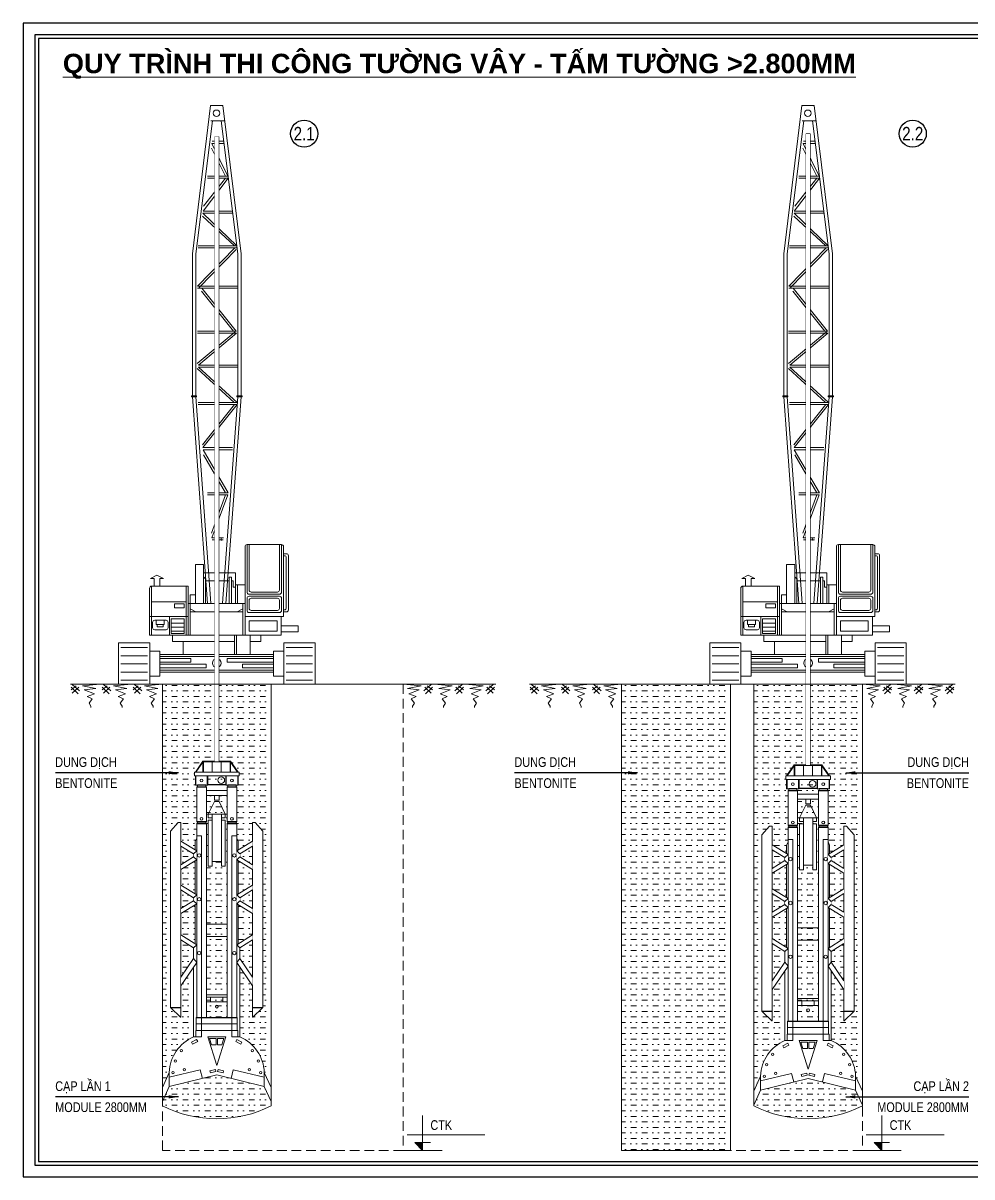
# Model space of a CAD drawing. Header units: millimetres. Extents: x -376071 to 28028791, y -269234 to 29325.
# Drawn here: x 183523 to 207947, y -269234 to -239534 of the extents above; entities that cross this region are included whole.
import ezdxf
from ezdxf.enums import TextEntityAlignment as Align

# ---------------------------------------------------------------- set-up
doc = ezdxf.new("R2010")
doc.units = ezdxf.units.MM
doc.header["$LTSCALE"] = 100
doc.set_wipeout_variables(frame=1)
doc.linetypes.add('CONTINOUS', pattern=[0])
doc.linetypes.add('HIDDEN', pattern=[0.375, 0.25, -0.125])
doc.layers.add('01. TEXT TIEU DE', color=7, linetype='Continuous')
doc.layers.add('03. HATCH 01', color=8, linetype='Continuous')
for name, color, linetype, lineweight in [('02. leader', 8, 'CONTINOUS', 5), ('02. Net dam', 7, 'CONTINOUS', 13), ('02. Net dut', 8, 'HIDDEN', 0), ('02. net manh', 8, 'CONTINOUS', 0)]:
    doc.layers.add(name, color=color, linetype=linetype, lineweight=lineweight)
doc.styles.add('Arial 0.8', font='arial_0.ttf', dxfattribs={"width": 0.8, "height": 250})
doc.styles.add('Arial 1.2', font='arial_0.ttf', dxfattribs={"width": 1.2, "height": 500})
doc.dimstyles.new('KT1', dxfattribs={"dimtxt": 250, "dimasz": 1000, "dimexe": 100, "dimexo": 100, "dimgap": 50, "dimtad": 1, "dimdec": 0, "dimzin": 2, "dimdsep": 46, "dimtxsty": 'Standard', "dimblk2": 'OBLIQUE', "dimcen": 0.09, "dimdle": 100, "dimclrt": 2, "dimadec": 0, "dimazin": 0, "dimtfac": 1, "dimtdec": 0, "dimtofl": 0, "dimtmove": 0, "dimatfit": 3, "dimfxl": 1, "dimtolj": 1, "dimtzin": 2, "dimarcsym": 0})

# ---------------------------------------------------------------- blocks, each defined once
blk = doc.blocks.new('Basic machine')
at = {"layer": '02. Net dam', "lineweight": 0, "ltscale": 10}
for p, q in [((-149, 14104), (-593, 10490)), ((-149, 14104), (149, 14104)), ((149, 14104), (593, 10490)), ((-593, 10490), (-593, 7025)), ((593, 10490), (593, 7025)), ((-224, 1969), (-593, 7005)), ((224, 1969), (593, 7005)), ((-1579, 3400), (-739, 3400)), ((-1629, 1646), (-1629, 3350)), ((-689, 1190), (-689, 3350)), ((322, 2917), (322, 1969)), ((322, 2917), (522, 2917)), ((522, 2917), (522, 1969)), ((-456, 2419), (-456, 2710)), ((-456, 2710), (322, 2710)), ((-456, 2419), (-456, 1969)), ((699, 2390), (1589, 2390)), ((699, 1190), (699, 2390)), ((1639, 1190), (1639, 2340)), ((-689, 1969), (699, 1969)), ((649, 2180), (522, 2180)), ((649, 1969), (649, 2180)), ((-1569, 1418), (-1985, 1418)), ((-1985, 1418), (-1985, 1272)), ((-1629, 1646), (-689, 1646)), ((-1569, 1646), (-1569, 1190)), ((-1985, 1272), (-1569, 1272)), ((-1569, 1190), (1639, 1190)), ((-1074, 1190), (-1074, 1040)), ((-818, 721), (-818, 1190)), ((1075, 1040), (1075, 1190)), ((-2395, 1010), (-1635, 1010)), ((-2395, 0), (-2395, 1010)), ((-1635, 0), (-1635, 1010)), ((-1074, 1040), (-818, 1040)), ((-429, 1040), (1075, 1040)), ((818, 721), (818, 1040)), ((1635, 0), (1635, 1010)), ((1635, 1010), (2395, 1010)), ((2395, 0), (2395, 1010)), ((-1635, 800), (-1385, 800)), ((-1385, 800), (-1385, 191)), ((-1385, 721), (1385, 721)), ((1385, 800), (1385, 191)), ((1635, 800), (1385, 800)), ((-1385, 290), (1385, 290)), ((-2395, 0), (-1635, 0)), ((-1385, 191), (-1635, 191)), ((1385, 191), (1635, 191)), ((1635, 0), (2395, 0))]:
    blk.add_line(p, q, dxfattribs=at)
for centre, start, end in [((-1579, 3350), 90, 180), ((-739, 3350), 0, 90), ((1589, 2340), 0, 90)]:
    blk.add_arc(centre, 50, start, end, dxfattribs=at)
at = {"layer": '02. net manh', "lineweight": 0, "ltscale": 10}
for p, q in [((-107, 13728), (-513, 10490)), ((-187, 13728), (142, 13728)), ((107, 13728), (513, 10490)), ((-158, 13231), (112, 13231)), ((-270, 12381), (117, 13181)), ((-216, 12381), (129, 13068)), ((-163, 13181), (117, 13181)), ((-270, 12381), (224, 12381)), ((-275, 12331), (335, 11531)), ((-275, 12331), (229, 12331)), ((-217, 12331), (323, 11652)), ((-493, 10681), (341, 11481)), ((-430, 10681), (348, 11410)), ((-387, 11481), (341, 11481)), ((-381, 11531), (335, 11531)), ((-513, 10490), (-513, 7025)), ((-499, 10681), (452, 10681)), ((-499, 10631), (452, 10631)), ((-476, 10596), (431, 9667)), ((-440, 10631), (467, 9702)), ((513, 10490), (513, 7025)), ((-513, 9702), (467, 9702)), ((-513, 9652), (467, 9652)), ((-473, 8602), (361, 9652)), ((-409, 8602), (369, 9581)), ((-478, 8602), (473, 8602)), ((-478, 8552), (473, 8552)), ((-478, 8552), (447, 7778)), ((-446, 8591), (479, 7817)), ((-504, 7778), (447, 7778)), ((-504, 7728), (447, 7728)), ((447, 7728), (-499, 6864)), ((481, 7691), (-425, 6864)), ((-616, 7005), (-616, 7025)), ((-616, 7025), (-490, 7025)), ((-616, 7005), (-490, 7005)), ((-144, 1975), (-513, 7005)), ((-499, 6864), (452, 6864)), ((-499, 6814), (452, 6814)), ((-494, 6814), (340, 5764)), ((-490, 7005), (-490, 7025)), ((-430, 6814), (347, 5835)), ((144, 1975), (513, 7005)), ((490, 7005), (490, 7025)), ((616, 7025), (490, 7025)), ((616, 7005), (490, 7005)), ((616, 7005), (616, 7025)), ((-387, 5764), (340, 5764)), ((-382, 5714), (335, 5714)), ((-275, 4664), (335, 5714)), ((-217, 4664), (323, 5593)), ((-275, 4664), (228, 4664)), ((-270, 4614), (116, 3564)), ((-270, 4614), (223, 4614)), ((-217, 4614), (128, 3677)), ((-1579, 2243), (-1579, 3400)), ((-1529, 2293), (-1529, 3400)), ((-789, 2293), (-789, 3400)), ((-739, 2243), (-739, 3400)), ((-163, 3564), (116, 3564)), ((-158, 3514), (111, 3514)), ((-1745, 3130), (-1745, 1810)), ((-1629, 3180), (-1695, 3180)), ((-1629, 3130), (-1645, 3130)), ((-1695, 3080), (-1695, 1860)), ((-356, 2608), (-356, 1969)), ((-356, 2608), (-306, 2608)), ((-306, 2608), (-306, 1969)), ((272, 2565), (322, 2617)), ((272, 2565), (272, 1969)), ((1298, 2573), (1458, 2656)), ((1386, 2573), (1298, 2573)), ((1386, 2390), (1386, 2573)), ((1618, 2573), (1458, 2656)), ((1529, 2390), (1529, 2573)), ((1529, 2573), (1618, 2573)), ((-689, 2419), (-456, 2419)), ((-506, 2419), (-506, 1969)), ((-456, 2364), (-399, 2364)), ((-399, 2364), (-399, 2518)), ((-399, 2518), (-356, 2518)), ((-306, 2518), (272, 2518)), ((749, 1190), (749, 2390)), ((1589, 1190), (1589, 2390)), ((-1579, 1796), (-1579, 2093)), ((-1529, 2193), (-789, 2193)), ((-1529, 2143), (-789, 2143)), ((-1529, 1846), (-1529, 2043)), ((-1479, 2243), (-839, 2243)), ((-1479, 2093), (-839, 2093)), ((-789, 1846), (-789, 2043)), ((-739, 1796), (-739, 2093)), ((-639, 1190), (-639, 1969)), ((649, 1190), (649, 1969)), ((1589, 2007), (749, 2007)), ((-1695, 1760), (-1629, 1760)), ((-1645, 1810), (-1629, 1810)), ((-1529, 1746), (-789, 1746)), ((-1479, 1796), (-839, 1796)), ((-498, 1766), (-639, 1836)), ((-639, 1766), (649, 1766)), ((508, 1766), (649, 1836)), ((1026, 1960), (794, 1960)), ((794, 1956), (794, 1862)), ((794, 1862), (1026, 1862)), ((1026, 1862), (1026, 1960)), ((-1469, 1546), (-789, 1546)), ((-1469, 1546), (-1469, 1290)), ((-789, 1290), (-789, 1546)), ((699, 1646), (1639, 1646)), ((793, 1588), (1113, 1588)), ((793, 1237), (793, 1588)), ((793, 1488), (1113, 1488)), ((1113, 1588), (1113, 1237)), ((1154, 1190), (1154, 1646)), ((1186, 1375), (1186, 1506)), ((1236, 1556), (1513, 1556)), ((1282, 1556), (1282, 1457)), ((1282, 1457), (1478, 1457)), ((1308, 1457), (1308, 1400)), ((1450, 1400), (1450, 1457)), ((1478, 1457), (1478, 1556)), ((1563, 1506), (1563, 1375)), ((-1469, 1290), (-789, 1290)), ((-479, 721), (-479, 1190)), ((-429, 721), (-429, 1190)), ((793, 1388), (1113, 1388)), ((793, 1288), (1113, 1288)), ((1113, 1237), (793, 1237)), ((1513, 1325), (1236, 1325)), ((1308, 1400), (1450, 1400)), ((-2336, 893), (-1689, 893)), ((2336, 893), (1689, 893)), ((-2336, 693), (-1689, 693)), ((-1385, 671), (1385, 671)), ((-1385, 622), (-254, 622)), ((-254, 622), (-254, 539)), ((628, 622), (1385, 622)), ((628, 539), (628, 622)), ((2336, 693), (1689, 693)), ((-2336, 493), (-1689, 493)), ((-2336, 293), (-1689, 293)), ((-254, 539), (-1385, 539)), ((-1385, 484), (-628, 484)), ((-628, 401), (-1385, 401)), ((-1385, 340), (1385, 340)), ((-628, 484), (-628, 401)), ((254, 484), (1385, 484)), ((254, 401), (254, 484)), ((1385, 401), (254, 401)), ((1385, 539), (628, 539)), ((2336, 493), (1689, 493)), ((2336, 293), (1689, 293)), ((-2336, 93), (-1689, 93)), ((2336, 93), (1689, 93))]:
    blk.add_line(p, q, dxfattribs=at)
for centre, radius in [((5, 13916), 78.5), ((0, 514), 107)]:
    blk.add_circle(centre, radius, dxfattribs=at)
for centre, start, end in [((-158, 3534), 320.9193, 50.9193), ((-1695, 3130), 90, 180), ((-1645, 3080), 90, 180), ((-1479, 2293), 180, 270), ((-839, 2293), 270, 0), ((-1529, 2243), 180, 270), ((-1529, 2093), 90, 180), ((-1479, 2043), 90, 180), ((-839, 2043), 0, 90), ((-789, 2243), 270, 0), ((-789, 2093), 0, 90), ((-1695, 1810), 180, 270), ((-1645, 1860), 180, 270), ((-1529, 1796), 180, 270), ((-1479, 1846), 180, 270), ((-839, 1846), 270, 0), ((-789, 1796), 270, 0), ((1236, 1506), 90, 180), ((1513, 1506), 0, 90), ((1236, 1375), 180, 270), ((1513, 1375), 270, 0)]:
    blk.add_arc(centre, 50, start, end, dxfattribs=at)
blk = doc.blocks.new('*U254')
at = {"lineweight": 0}
for points in [[(0, -16520), (-576, -16520), (-576, -16615), (0, -16615), (576, -16615), (576, -16520)], [(1400, -25001), (1223, -24613), (0, -24313), (-1223, -24613), (-1400, -25001), (-1400, -24638), (-1223, -24250), (-1212, -24128), (-1183, -23997), (-1142, -23882), (-1089, -23775), (-1044, -23702), (-978, -23617), (-921, -23555), (-855, -23495), (-770, -23432), (-661, -23367), (-597, -23338), (-597, -21041), (-555, -20940), (-555, -18308), (-515, -18223), (-515, -22837), (515, -22837), (515, -18223), (555, -18308), (555, -20940), (597, -21041), (597, -23338), (666, -23370), (721, -23400), (779, -23437), (836, -23480), (919, -23553), (970, -23608), (1044, -23702), (1074, -23750), (1140, -23877), (1178, -23982), (1201, -24069), (1218, -24180), (1223, -24250), (1400, -24638)]]:
    blk.add_wipeout(points, dxfattribs=at).dxf.layer = '02. Net dam'
at = {"layer": '02. Net dam', "lineweight": 0}
for p, q in [((-1223, -24250), (-1400, -24638)), ((-1223, -24250), (-1223, -24613)), ((-1223, -24613), (0, -24313)), ((1223, -24613), (0, -24313)), ((1223, -24250), (1223, -24613)), ((1223, -24250), (1400, -24638)), ((-1223, -24613), (-1400, -25001)), ((-1400, -24638), (-1400, -25001)), ((1223, -24613), (1400, -25001)), ((1400, -24638), (1400, -25001))]:
    blk.add_line(p, q, dxfattribs=at)
blk.add_arc((-197, -24283), 1027, 112.9533, 178.1624, dxfattribs=at)
at = {"layer": '02. net manh', "lineweight": 0}
for p, q in [((-527, -23004), (0, -23004)), ((527, -23004), (0, -23004)), ((-624, -23523), (-491, -23458)), ((-597, -23338), (-391, -23338)), ((-539, -23171), (-539, -23338)), ((-539, -23171), (0, -23171)), ((-232, -23338), (0, -23338)), ((-232, -23338), (0, -24077)), ((-183, -23374), (-18, -23374)), ((-183, -23374), (-131, -23538)), ((-18, -23374), (-18, -23538)), ((539, -23171), (0, -23171)), ((232, -23338), (0, -23338)), ((232, -23338), (0, -24077)), ((18, -23374), (18, -23538)), ((183, -23374), (18, -23374)), ((183, -23374), (131, -23538)), ((517, -23406), (491, -23458)), ((624, -23523), (491, -23458)), ((649, -23470), (517, -23406)), ((539, -23171), (539, -23338)), ((-649, -23470), (-624, -23523)), ((-131, -23538), (-18, -23538)), ((131, -23538), (18, -23538)), ((649, -23470), (624, -23523)), ((-1223, -24377), (-424, -24181)), ((-424, -24181), (-370, -24403)), ((-177, -24208), (-34, -24173)), ((-177, -24208), (-163, -24265)), ((-163, -24265), (-20, -24230)), ((-34, -24173), (-20, -24230)), ((34, -24173), (20, -24230)), ((163, -24265), (20, -24230)), ((177, -24208), (34, -24173)), ((177, -24208), (163, -24265)), ((424, -24181), (370, -24403)), ((1223, -24377), (424, -24181))]:
    blk.add_line(p, q, dxfattribs=at)
blk.add_lwpolyline([(-649, -23470), (-517, -23406), (-491, -23458)], dxfattribs=at)
for centre, radius in [((0, -22558), 36.3), ((-915, -23691), 30.1), ((915, -23691), 30.1), ((-1069, -23959), 30.1), ((1069, -23959), 30.1), ((-1127, -24254), 30.1), ((-835, -24183), 30.1), ((835, -24183), 30.1), ((1127, -24254), 30.1)]:
    blk.add_circle(centre, radius, dxfattribs=at)
at = {"lineweight": 0}
for points in [[(-551, -16520), (-356, -16243), (356, -16243), (551, -16520)], [(-1178, -22589), (-930, -22831), (-924, -22831), (-924, -17821), (-991, -17821), (-1190, -18040), (-1190, -22589)], [(-515, -22837), (-515, -17838), (-268, -17838), (-268, -22837)], [(268, -22837), (268, -17838), (515, -17838), (515, -22837)]]:
    blk.add_wipeout(points, dxfattribs=at).dxf.layer = '02. Net dam'
blk.add_lwpolyline([(-50, 0), (50, 0), (50, -16243), (-50, -16243)], close=True, dxfattribs=at)
at = {"layer": '02. Net dam', "lineweight": 0}
for p, q in [((-555, -18805), (-555, -19654)), ((-555, -19935), (-555, -20940)), ((268, -20438), (-268, -20438)), ((268, -20754), (-268, -20754)), ((-597, -21316), (-597, -21041)), ((597, -21316), (597, -21041)), ((-597, -23338), (-597, -21543)), ((268, -22257), (-268, -22257)), ((268, -22317), (-268, -22317)), ((268, -22438), (-268, -22438))]:
    blk.add_line(p, q, dxfattribs=at)
blk.add_lwpolyline([(-1178, -22589), (-930, -22831), (-924, -22831), (-924, -17821), (-991, -17821), (-1190, -18040), (-1190, -22589)], close=True, dxfattribs=at)
blk.add_lwpolyline([(1223, -24250, 0.292464), (597, -23338), (597, -21041), (555, -20940), (555, -18308), (515, -18223)], format="xyb", dxfattribs=at)
at = {"layer": '02. net manh', "lineweight": 0}
for p, q in [((-356, -16255), (0, -16255)), ((356, -16255), (0, -16255)), ((-515, -18164), (-391, -18164)), ((-391, -18164), (-391, -23338)), ((-597, -18626), (-597, -18704)), ((597, -18626), (597, -18704)), ((-597, -19834), (-597, -19756)), ((597, -19834), (597, -19756)), ((-158, -22317), (-158, -22438)), ((158, -22317), (158, -22438)), ((-1184, -22577), (-930, -22577)), ((-1178, -22589), (-924, -22589)), ((-527, -22837), (0, -22837)), ((-527, -22837), (-527, -23171)), ((-527, -22849), (0, -22849)), ((527, -22837), (0, -22837)), ((527, -22849), (0, -22849)), ((527, -22837), (527, -23171))]:
    blk.add_line(p, q, dxfattribs=at)
blk.add_lwpolyline([(515, -18164), (391, -18164), (391, -23338), (597, -23338), (597, -23338)], dxfattribs=at)
for centre in [(-453, -18665), (453, -18665), (-453, -19795), (453, -19795), (-453, -21179), (453, -21179)]:
    blk.add_circle(centre, 43.9, dxfattribs=at)
at = {"lineweight": 0}
for points in [[(-515, -16898), (-515, -17801), (-268, -17801), (-268, -16898)], [(515, -16898), (515, -17801), (268, -17801), (268, -16898)]]:
    blk.add_wipeout(points, dxfattribs=at).dxf.layer = '02. Net dam'
for points in [[(-551, -16615), (-551, -16860), (-232, -16860), (-232, -16615)], [(232, -16615), (232, -16860), (551, -16860), (551, -16615)], [(121, -17603), (-121, -17603), (-121, -18823), (121, -18823)], [(1178, -22589), (930, -22831), (924, -22831), (924, -17821), (991, -17821), (1190, -18040), (1190, -22589)]]:
    blk.add_wipeout(points, dxfattribs=at).dxf.layer = '02. Net dam'
at = {"layer": '02. Net dam', "lineweight": 0}
for points in [[(-551, -16520), (-356, -16243), (356, -16243), (551, -16520)], [(0, -16520), (-576, -16520), (-576, -16615), (0, -16615), (576, -16615), (576, -16520)], [(1178, -22589), (930, -22831), (924, -22831), (924, -17821), (991, -17821), (1190, -18040), (1190, -22589)]]:
    blk.add_lwpolyline(points, close=True, dxfattribs=at)
at = {"layer": '02. net manh', "lineweight": 0}
for p, q in [((-356, -16264), (-536, -16520)), ((-356, -16243), (-356, -16520)), ((-344, -16255), (-344, -16520)), ((-115, -16255), (-115, -16520)), ((115, -16255), (115, -16520)), ((344, -16255), (344, -16520)), ((356, -16243), (356, -16520)), ((356, -16264), (536, -16520)), ((-539, -16615), (-539, -16860)), ((539, -16615), (539, -16860)), ((-268, -17603), (0, -17603)), ((268, -17603), (0, -17603)), ((1178, -22589), (924, -22589)), ((1184, -22577), (930, -22577))]:
    blk.add_line(p, q, dxfattribs=at)
for points in [[(-232, -16842), (0, -16842), (232, -16842)], [(-232, -16848), (0, -16848), (232, -16848)]]:
    blk.add_lwpolyline(points, dxfattribs=at)
for centre, radius in [((-391, -16737), 36.3), ((116, -16728), 86.5), ((391, -16737), 36.3)]:
    blk.add_circle(centre, radius, dxfattribs=at)
at = {"lineweight": 0}
for points, layer in [([(-217, -17762), (-121, -17762), (-121, -18943), (-217, -18943)], '02. Net dam'), ([(121, -18943), (217, -18943), (217, -17762), (121, -17762)], '02. Net dam'), ([(268, -16997), (-268, -16997), (-268, -17120), (268, -17120)], '02. net manh')]:
    blk.add_wipeout(points, dxfattribs=at).dxf.layer = layer
at = {"layer": '02. Net dam', "lineweight": 0}
for p, q in [((-232, -16615), (-232, -16860)), ((232, -16615), (232, -16860))]:
    blk.add_line(p, q, dxfattribs=at)
for points in [[(-551, -16615), (-551, -16860), (-232, -16860), (-232, -16615)], [(232, -16615), (232, -16860), (551, -16860), (551, -16615)], [(-515, -16898), (-515, -17801), (-268, -17801), (-268, -16898)], [(515, -16898), (515, -17801), (268, -17801), (268, -16898)], [(-217, -17762), (-121, -17762), (-121, -18943), (-217, -18943)], [(121, -17603), (-121, -17603), (-121, -18823), (121, -18823)], [(121, -18943), (217, -18943), (217, -17762), (121, -17762)], [(-515, -22837), (-515, -17838), (-268, -17838), (-268, -22837)], [(268, -22837), (268, -17838), (515, -17838), (515, -22837)]]:
    blk.add_lwpolyline(points, close=True, dxfattribs=at)
at = {"layer": '02. net manh', "lineweight": 0}
for p, q in [((-244, -16615), (-244, -16860)), ((244, -16615), (244, -16860)), ((-498, -17851), (-285, -17851)), ((498, -17851), (285, -17851))]:
    blk.add_line(p, q, dxfattribs=at)
for points in [[(-498, -16910), (-498, -16848), (-285, -16848), (-285, -16910)], [(498, -16910), (498, -16848), (285, -16848), (285, -16910)]]:
    blk.add_lwpolyline(points, close=True, dxfattribs=at)
for points in [[(-498, -17850), (-498, -17789), (-285, -17789), (-285, -17850)], [(498, -17850), (498, -17789), (285, -17789), (285, -17850)]]:
    blk.add_lwpolyline(points, dxfattribs=at)
for centre in [(-391, -17724), (391, -17724)]:
    blk.add_circle(centre, 36.3, dxfattribs=at)
at = {"lineweight": 0}
blk.add_wipeout([(-50, 0), (50, 0), (50, -16243), (-50, -16243)], dxfattribs=at)
blk.add_wipeout([(60, -17120), (-60, -17120), (-60, -17244), (60, -17244)], dxfattribs=at).dxf.layer = '02. net manh'
at = {"layer": '02. net manh', "lineweight": 0}
for points in [[(268, -16997), (-268, -16997), (-268, -17120), (268, -17120)], [(60, -17120), (-60, -17120), (-60, -17244), (60, -17244)]]:
    blk.add_lwpolyline(points, close=True, dxfattribs=at)
blk.add_lwpolyline([(-121, -17699), (-217, -17699), (-217, -17603), (-60, -17277), (0, -17277), (60, -17277), (217, -17603), (217, -17699), (121, -17699)], dxfattribs=at)
at = {"lineweight": 0}
for points in [[(-924, -18425), (-597, -18626), (-597, -18704), (-924, -18905), (-924, -19032), (-515, -18780), (-515, -18549), (-924, -18298)], [(924, -18425), (597, -18626), (597, -18704), (924, -18905), (924, -19032), (515, -18780), (515, -18549), (924, -18298)], [(-924, -20034), (-597, -19834), (-597, -19756), (-924, -19555), (-924, -19428), (-515, -19679), (-515, -19910), (-924, -20162)], [(924, -20034), (597, -19834), (597, -19756), (924, -19555), (924, -19428), (515, -19679), (515, -19910), (924, -20162)], [(-924, -20841), (-597, -21041), (-515, -20965), (-924, -20713)], [(924, -20841), (597, -21041), (515, -20965), (924, -20713)], [(-924, -22026), (-515, -21422), (-597, -21316), (-924, -21798)], [(924, -22026), (515, -21422), (597, -21316), (924, -21798)]]:
    blk.add_wipeout(points, dxfattribs=at).dxf.layer = '02. net manh'
at = {"layer": '02. Net dam', "lineweight": 0}
blk.add_lwpolyline([(-515, -18223), (-555, -18308), (-555, -18524)], dxfattribs=at)
at = {"layer": '02. net manh', "lineweight": 0}
for points in [[(-924, -18425), (-597, -18626), (-515, -18549), (-924, -18298)], [(924, -18425), (597, -18626), (515, -18549), (924, -18298)], [(-924, -19032), (-515, -18780), (-597, -18704), (-924, -18905)], [(924, -19032), (515, -18780), (597, -18704), (924, -18905)], [(-924, -19555), (-597, -19756), (-515, -19679), (-924, -19428)], [(924, -19555), (597, -19756), (515, -19679), (924, -19428)], [(-924, -20034), (-597, -19834), (-515, -19910), (-924, -20162)], [(924, -20034), (597, -19834), (515, -19910), (924, -20162)], [(-924, -20841), (-597, -21041), (-515, -20965), (-924, -20713)], [(924, -20841), (597, -21041), (515, -20965), (924, -20713)], [(-924, -22026), (-515, -21422), (-597, -21316), (-924, -21798)], [(924, -22026), (515, -21422), (597, -21316), (924, -21798)]]:
    blk.add_lwpolyline(points, dxfattribs=at)
blk = doc.blocks.new('Ele. Tag')
at = {"layer": '02. Net dam', "lineweight": 0}
h = blk.add_hatch(color=256, dxfattribs=at)
h.dxf.hatch_style = 1
h.paths.add_polyline_path([(500, 200), (300, 200), (500, 0)])
for p, q in [((500, 0), (500, 900)), ((100, 400), (2100, 400)), ((0, 0), (1000, 0)), ((500, 200), (300, 200)), ((300, 200), (500, 0)), ((500, 200), (700, 200))]:
    blk.add_line(p, q, dxfattribs=at)
at = {"layer": '02. Net dam', "lineweight": 0, "style": 'Arial 0.8', "width": 0.8}
blk.add_attdef('CAODO', text='', height=250, dxfattribs=at).set_placement((700, 650), align=Align.MIDDLE_LEFT)
blk = doc.blocks.new('*U261')
at = {"layer": '02. net manh'}
for p, q in [((-198, 264), (-329, 166)), ((-132, 232), (-296, 75)), ((329, 296), (-37, 262)), ((-37, 262), (309, 199)), ((309, 199), (12, 158)), ((12, 158), (274, 61)), ((274, 61), (88, -8)), ((88, -8), (219, -70)), ((219, -70), (136, -180)), ((136, -180), (184, -256)), ((184, -256), (184, -297))]:
    blk.add_line(p, q, dxfattribs=at)
for points in [[(-107, 133), (-296, 297)], [(-148, 59), (-329, 232)]]:
    blk.add_lwpolyline(points, dxfattribs=at)
blk = doc.blocks.new('*U262')
at = {"color": 0, "linetype": 'ByBlock', "lineweight": -2, "transparency": 16777216}
for p in [(-1600, 0), (-800, 0), (0, 0)]:
    blk.add_blockref('*U261', p, dxfattribs=at)
blk = doc.blocks.new('_OBLIQUE')
at = {"color": 0, "linetype": 'ByBlock'}
blk.add_line((-0.5, -0.5), (0.5, 0.5), dxfattribs=at)
blk = doc.blocks.new('*U302')
at = {"lineweight": 0}
for points in [[(0, -16353), (-576, -16353), (-576, -16448), (0, -16448), (576, -16448), (576, -16353)], [(1400, -24834), (1223, -24446), (0, -24146), (-1223, -24446), (-1400, -24834), (-1400, -24471), (-1223, -24083), (-1212, -23962), (-1183, -23830), (-1142, -23715), (-1089, -23608), (-1044, -23536), (-978, -23450), (-921, -23388), (-855, -23328), (-770, -23265), (-661, -23200), (-597, -23171), (-597, -20875), (-555, -20773), (-555, -18141), (-515, -18057), (-515, -22670), (515, -22670), (515, -18057), (555, -18141), (555, -20773), (597, -20875), (597, -23171), (666, -23203), (721, -23234), (779, -23270), (836, -23313), (919, -23386), (970, -23441), (1044, -23536), (1074, -23584), (1140, -23710), (1178, -23815), (1201, -23902), (1218, -24013), (1223, -24083), (1400, -24471)]]:
    blk.add_wipeout(points, dxfattribs=at).dxf.layer = '02. Net dam'
at = {"layer": '02. Net dam', "lineweight": 0}
for p, q in [((-1223, -24083), (-1400, -24471)), ((-1223, -24083), (-1223, -24446)), ((-1223, -24446), (0, -24146)), ((1223, -24446), (0, -24146)), ((1223, -24083), (1223, -24446)), ((1223, -24083), (1400, -24471)), ((-1223, -24446), (-1400, -24834)), ((-1400, -24471), (-1400, -24834)), ((1223, -24446), (1400, -24834)), ((1400, -24471), (1400, -24834))]:
    blk.add_line(p, q, dxfattribs=at)
blk.add_arc((-197, -24116), 1027, 112.9533, 178.1624, dxfattribs=at)
at = {"layer": '02. net manh', "lineweight": 0}
for p, q in [((-527, -22837), (0, -22837)), ((527, -22837), (0, -22837)), ((-539, -23004), (-539, -23171)), ((-539, -23004), (0, -23004)), ((539, -23004), (0, -23004)), ((539, -23004), (539, -23171)), ((-649, -23303), (-624, -23356)), ((-624, -23356), (-491, -23292)), ((-597, -23171), (-391, -23171)), ((-232, -23171), (0, -23171)), ((-232, -23171), (0, -23910)), ((-183, -23207), (-18, -23207)), ((-183, -23207), (-131, -23371)), ((-131, -23371), (-18, -23371)), ((-18, -23207), (-18, -23371)), ((232, -23171), (0, -23171)), ((232, -23171), (0, -23910)), ((18, -23207), (18, -23371)), ((183, -23207), (18, -23207)), ((131, -23371), (18, -23371)), ((183, -23207), (131, -23371)), ((517, -23239), (491, -23292)), ((624, -23356), (491, -23292)), ((649, -23303), (517, -23239)), ((649, -23303), (624, -23356)), ((-1223, -24210), (-424, -24014)), ((-424, -24014), (-370, -24237)), ((-177, -24041), (-34, -24006)), ((-177, -24041), (-163, -24098)), ((-34, -24006), (-20, -24063)), ((34, -24006), (20, -24063)), ((177, -24041), (34, -24006)), ((177, -24041), (163, -24098)), ((424, -24014), (370, -24237)), ((1223, -24210), (424, -24014)), ((-163, -24098), (-20, -24063)), ((163, -24098), (20, -24063))]:
    blk.add_line(p, q, dxfattribs=at)
blk.add_lwpolyline([(-649, -23303), (-517, -23239), (-491, -23292)], dxfattribs=at)
for centre, radius in [((0, -22391), 36.3), ((-915, -23524), 30.1), ((915, -23524), 30.1), ((-1069, -23792), 30.1), ((-835, -24016), 30.1), ((835, -24016), 30.1), ((1069, -23792), 30.1), ((-1127, -24087), 30.1), ((1127, -24087), 30.1)]:
    blk.add_circle(centre, radius, dxfattribs=at)
at = {"lineweight": 0}
for points in [[(-551, -16353), (-356, -16076), (356, -16076), (551, -16353)], [(-1178, -22422), (-930, -22665), (-924, -22665), (-924, -17654), (-991, -17654), (-1190, -17873), (-1190, -22422)], [(-515, -22670), (-515, -17672), (-268, -17672), (-268, -22670)], [(268, -22670), (268, -17672), (515, -17672), (515, -22670)]]:
    blk.add_wipeout(points, dxfattribs=at).dxf.layer = '02. Net dam'
blk.add_lwpolyline([(-50, 0), (50, 0), (50, -16076), (-50, -16076)], close=True, dxfattribs=at)
at = {"layer": '02. Net dam', "lineweight": 0}
for p, q in [((-555, -18638), (-555, -19487)), ((-555, -19768), (-555, -20773)), ((268, -20271), (-268, -20271)), ((268, -20588), (-268, -20588)), ((-597, -21149), (-597, -20875)), ((597, -21149), (597, -20875)), ((-597, -23171), (-597, -21377)), ((268, -22090), (-268, -22090)), ((268, -22150), (-268, -22150)), ((268, -22271), (-268, -22271))]:
    blk.add_line(p, q, dxfattribs=at)
blk.add_lwpolyline([(-1178, -22422), (-930, -22665), (-924, -22665), (-924, -17654), (-991, -17654), (-1190, -17873), (-1190, -22422)], close=True, dxfattribs=at)
blk.add_lwpolyline([(1223, -24083, 0.292464), (597, -23171), (597, -20875), (555, -20773), (555, -18141), (515, -18057)], format="xyb", dxfattribs=at)
at = {"layer": '02. net manh', "lineweight": 0}
for p, q in [((-356, -16088), (0, -16088)), ((356, -16088), (0, -16088)), ((-515, -17998), (-391, -17998)), ((-391, -17998), (-391, -23171)), ((-597, -18459), (-597, -18537)), ((597, -18459), (597, -18537)), ((-597, -19667), (-597, -19589)), ((597, -19667), (597, -19589)), ((-158, -22150), (-158, -22271)), ((158, -22150), (158, -22271)), ((-1184, -22410), (-930, -22410)), ((-1178, -22422), (-924, -22422)), ((-527, -22670), (0, -22670)), ((-527, -22670), (-527, -23004)), ((-527, -22682), (0, -22682)), ((527, -22670), (0, -22670)), ((527, -22682), (0, -22682)), ((527, -22670), (527, -23004))]:
    blk.add_line(p, q, dxfattribs=at)
blk.add_lwpolyline([(515, -17998), (391, -17998), (391, -23171), (597, -23171), (597, -23171)], dxfattribs=at)
for centre in [(-453, -18498), (453, -18498), (-453, -19628), (453, -19628), (-453, -21012), (453, -21012)]:
    blk.add_circle(centre, 43.9, dxfattribs=at)
at = {"lineweight": 0}
for points in [[(-515, -16731), (-515, -17634), (-268, -17634), (-268, -16731)], [(515, -16731), (515, -17634), (268, -17634), (268, -16731)]]:
    blk.add_wipeout(points, dxfattribs=at).dxf.layer = '02. Net dam'
for points in [[(-551, -16448), (-551, -16693), (-232, -16693), (-232, -16448)], [(232, -16448), (232, -16693), (551, -16693), (551, -16448)], [(121, -17436), (-121, -17436), (-121, -18656), (121, -18656)], [(1178, -22422), (930, -22665), (924, -22665), (924, -17654), (991, -17654), (1190, -17873), (1190, -22422)]]:
    blk.add_wipeout(points, dxfattribs=at).dxf.layer = '02. Net dam'
at = {"layer": '02. Net dam', "lineweight": 0}
for points in [[(-551, -16353), (-356, -16076), (356, -16076), (551, -16353)], [(0, -16353), (-576, -16353), (-576, -16448), (0, -16448), (576, -16448), (576, -16353)], [(1178, -22422), (930, -22665), (924, -22665), (924, -17654), (991, -17654), (1190, -17873), (1190, -22422)]]:
    blk.add_lwpolyline(points, close=True, dxfattribs=at)
at = {"layer": '02. net manh', "lineweight": 0}
for p, q in [((-356, -16097), (-536, -16353)), ((-356, -16076), (-356, -16353)), ((-344, -16088), (-344, -16353)), ((-115, -16088), (-115, -16353)), ((115, -16088), (115, -16353)), ((344, -16088), (344, -16353)), ((356, -16076), (356, -16353)), ((356, -16097), (536, -16353)), ((-539, -16448), (-539, -16693)), ((539, -16448), (539, -16693)), ((-268, -17436), (0, -17436)), ((268, -17436), (0, -17436)), ((1178, -22422), (924, -22422)), ((1184, -22410), (930, -22410))]:
    blk.add_line(p, q, dxfattribs=at)
for points in [[(-232, -16675), (0, -16675), (232, -16675)], [(-232, -16681), (0, -16681), (232, -16681)]]:
    blk.add_lwpolyline(points, dxfattribs=at)
for centre, radius in [((-391, -16570), 36.3), ((116, -16561), 86.5), ((391, -16570), 36.3)]:
    blk.add_circle(centre, radius, dxfattribs=at)
at = {"lineweight": 0}
for points, layer in [([(-217, -17595), (-121, -17595), (-121, -18776), (-217, -18776)], '02. Net dam'), ([(121, -18776), (217, -18776), (217, -17595), (121, -17595)], '02. Net dam'), ([(268, -16830), (-268, -16830), (-268, -16954), (268, -16954)], '02. net manh')]:
    blk.add_wipeout(points, dxfattribs=at).dxf.layer = layer
at = {"layer": '02. Net dam', "lineweight": 0}
for p, q in [((-232, -16448), (-232, -16693)), ((232, -16448), (232, -16693))]:
    blk.add_line(p, q, dxfattribs=at)
for points in [[(-551, -16448), (-551, -16693), (-232, -16693), (-232, -16448)], [(232, -16448), (232, -16693), (551, -16693), (551, -16448)], [(-515, -16731), (-515, -17634), (-268, -17634), (-268, -16731)], [(515, -16731), (515, -17634), (268, -17634), (268, -16731)], [(121, -17436), (-121, -17436), (-121, -18656), (121, -18656)], [(-515, -22670), (-515, -17672), (-268, -17672), (-268, -22670)], [(-217, -17595), (-121, -17595), (-121, -18776), (-217, -18776)], [(121, -18776), (217, -18776), (217, -17595), (121, -17595)], [(268, -22670), (268, -17672), (515, -17672), (515, -22670)]]:
    blk.add_lwpolyline(points, close=True, dxfattribs=at)
at = {"layer": '02. net manh', "lineweight": 0}
for p, q in [((-244, -16448), (-244, -16693)), ((244, -16448), (244, -16693)), ((-498, -17684), (-285, -17684)), ((498, -17684), (285, -17684))]:
    blk.add_line(p, q, dxfattribs=at)
for points in [[(-498, -16743), (-498, -16681), (-285, -16681), (-285, -16743)], [(498, -16743), (498, -16681), (285, -16681), (285, -16743)]]:
    blk.add_lwpolyline(points, close=True, dxfattribs=at)
for points in [[(-498, -17684), (-498, -17622), (-285, -17622), (-285, -17684)], [(498, -17684), (498, -17622), (285, -17622), (285, -17684)]]:
    blk.add_lwpolyline(points, dxfattribs=at)
for centre in [(-391, -17557), (391, -17557)]:
    blk.add_circle(centre, 36.3, dxfattribs=at)
at = {"lineweight": 0}
blk.add_wipeout([(-50, 0), (50, 0), (50, -16076), (-50, -16076)], dxfattribs=at)
blk.add_wipeout([(60, -16954), (-60, -16954), (-60, -17077), (60, -17077)], dxfattribs=at).dxf.layer = '02. net manh'
at = {"layer": '02. net manh', "lineweight": 0}
for points in [[(268, -16830), (-268, -16830), (-268, -16954), (268, -16954)], [(60, -16954), (-60, -16954), (-60, -17077), (60, -17077)]]:
    blk.add_lwpolyline(points, close=True, dxfattribs=at)
blk.add_lwpolyline([(-121, -17533), (-217, -17533), (-217, -17436), (-60, -17110), (0, -17110), (60, -17110), (217, -17436), (217, -17533), (121, -17533)], dxfattribs=at)
at = {"lineweight": 0}
for points in [[(-924, -18258), (-597, -18459), (-597, -18537), (-924, -18738), (-924, -18865), (-515, -18613), (-515, -18382), (-924, -18131)], [(924, -18258), (597, -18459), (597, -18537), (924, -18738), (924, -18865), (515, -18613), (515, -18382), (924, -18131)], [(-924, -19868), (-597, -19667), (-597, -19589), (-924, -19388), (-924, -19261), (-515, -19512), (-515, -19743), (-924, -19995)], [(924, -19868), (597, -19667), (597, -19589), (924, -19388), (924, -19261), (515, -19512), (515, -19743), (924, -19995)], [(-924, -20674), (-597, -20875), (-515, -20798), (-924, -20547)], [(924, -20674), (597, -20875), (515, -20798), (924, -20547)], [(-924, -21859), (-515, -21255), (-597, -21149), (-924, -21632)], [(924, -21859), (515, -21255), (597, -21149), (924, -21632)]]:
    blk.add_wipeout(points, dxfattribs=at).dxf.layer = '02. net manh'
at = {"layer": '02. Net dam', "lineweight": 0}
blk.add_lwpolyline([(-515, -18057), (-555, -18141), (-555, -18357)], dxfattribs=at)
at = {"layer": '02. net manh', "lineweight": 0}
for points in [[(-924, -18258), (-597, -18459), (-515, -18382), (-924, -18131)], [(924, -18258), (597, -18459), (515, -18382), (924, -18131)], [(-924, -18865), (-515, -18613), (-597, -18537), (-924, -18738)], [(924, -18865), (515, -18613), (597, -18537), (924, -18738)], [(-924, -19388), (-597, -19589), (-515, -19512), (-924, -19261)], [(924, -19388), (597, -19589), (515, -19512), (924, -19261)], [(-924, -19868), (-597, -19667), (-515, -19743), (-924, -19995)], [(924, -19868), (597, -19667), (515, -19743), (924, -19995)], [(-924, -20674), (-597, -20875), (-515, -20798), (-924, -20547)], [(924, -20674), (597, -20875), (515, -20798), (924, -20547)], [(-924, -21859), (-515, -21255), (-597, -21149), (-924, -21632)], [(924, -21859), (515, -21255), (597, -21149), (924, -21632)]]:
    blk.add_lwpolyline(points, dxfattribs=at)
blk = doc.blocks.new('*U306')
at = {"layer": '02. net manh'}
for p, q in [((-198, 264), (-329, 166)), ((-132, 232), (-296, 75)), ((329, 296), (-37, 262)), ((-37, 262), (309, 199)), ((309, 199), (12, 158)), ((12, 158), (274, 61)), ((274, 61), (88, -8)), ((88, -8), (219, -70)), ((219, -70), (136, -180)), ((136, -180), (184, -256)), ((184, -256), (184, -297))]:
    blk.add_line(p, q, dxfattribs=at)
for points in [[(-107, 133), (-296, 297)], [(-148, 59), (-329, 232)]]:
    blk.add_lwpolyline(points, dxfattribs=at)
blk = doc.blocks.new('*U307')
at = {"color": 0, "linetype": 'ByBlock', "lineweight": -2, "transparency": 16777216}
for p in [(-1600, 0), (-800, 0), (0, 0)]:
    blk.add_blockref('*U306', p, dxfattribs=at)
blk = doc.blocks.new('*U304')
at = {"layer": '02. net manh'}
for p, q in [((-198, 264), (-329, 166)), ((-132, 232), (-296, 75)), ((329, 296), (-37, 262)), ((-37, 262), (309, 199)), ((309, 199), (12, 158)), ((12, 158), (274, 61)), ((274, 61), (88, -8)), ((88, -8), (219, -70)), ((219, -70), (136, -180)), ((136, -180), (184, -256)), ((184, -256), (184, -297))]:
    blk.add_line(p, q, dxfattribs=at)
for points in [[(-107, 133), (-296, 297)], [(-148, 59), (-329, 232)]]:
    blk.add_lwpolyline(points, dxfattribs=at)
blk = doc.blocks.new('*U305')
at = {"color": 0, "linetype": 'ByBlock', "lineweight": -2, "transparency": 16777216}
for p in [(-1600, 0), (-800, 0), (0, 0)]:
    blk.add_blockref('*U304', p, dxfattribs=at)
blk = doc.blocks.new('*U308')
at = {"layer": '02. net manh'}
for p, q in [((-198, 264), (-329, 166)), ((-132, 232), (-296, 75)), ((329, 296), (-37, 262)), ((-37, 262), (309, 199)), ((309, 199), (12, 158)), ((12, 158), (274, 61)), ((274, 61), (88, -8)), ((88, -8), (219, -70)), ((219, -70), (136, -180)), ((136, -180), (184, -256)), ((184, -256), (184, -297))]:
    blk.add_line(p, q, dxfattribs=at)
for points in [[(-107, 133), (-296, 297)], [(-148, 59), (-329, 232)]]:
    blk.add_lwpolyline(points, dxfattribs=at)
blk = doc.blocks.new('*U309')
at = {"color": 0, "linetype": 'ByBlock', "lineweight": -2, "transparency": 16777216}
for p in [(-1600, 0), (-800, 0), (0, 0)]:
    blk.add_blockref('*U308', p, dxfattribs=at)
blk = doc.blocks.new('Khung A3 COR3')
at = {"ltscale": 2000}
for points in [[(420, 0), (420, 297), (0, 297), (0, 0)], [(417, 3), (417, 294), (3, 294), (3, 3)], [(365, 4), (365, 293), (4, 293), (4, 4)]]:
    blk.add_lwpolyline(points, close=True, dxfattribs=at)
at = {"style": 'Arial 0.8', "width": 0.8}
blk.add_attdef('TENBANVE_001', (387.9, 33.5), '', height=2.5, dxfattribs=at)
blk.add_attdef('SOHIEU', text='', height=2.5, dxfattribs=at).set_placement((391, 7.25), align=Align.MIDDLE_CENTER)
blk = doc.blocks.new('Tagnumber')
blk.add_wipeout([(0, 25), (1.4, 25), (2.1, 24.9), (2.6, 24.9), (3.4, 24.8), (4.1, 24.7), (4.7, 24.6), (5.3, 24.4), (5.7, 24.4), (6.3, 24.2), (6.9, 24), (7.7, 23.8), (8.5, 23.5), (9, 23.3), (9.9, 22.9), (10.7, 22.6), (11.5, 22.2), (12, 21.9), (12.6, 21.6), (13.1, 21.3), (13.5, 21), (13.9, 20.8), (14.4, 20.4), (14.9, 20.1), (15.4, 19.7), (15.9, 19.3), (16.6, 18.7), (17.3, 18.1), (17.9, 17.5), (18.4, 17), (18.9, 16.3), (19.5, 15.7), (19.8, 15.3), (20.1, 14.9), (20.3, 14.6), (20.8, 13.8), (21.1, 13.3), (21.4, 12.9), (21.9, 12.1), (22.1, 11.8), (22.5, 10.9), (22.8, 10.2), (23, 9.8), (23.3, 9.1), (23.5, 8.5), (23.7, 7.9), (23.9, 7.5), (24, 6.9), (24.2, 6.1), (24.4, 5.6), (24.5, 4.9), (24.6, 4.3), (24.7, 3.6), (24.8, 2.9), (24.9, 2.2), (24.9, 1.7), (25, 1), (25, 0.4), (25, -0.4), (25, -1.1), (24.9, -2), (24.9, -2.6), (24.8, -3.4), (24.6, -4.2), (24.5, -5.1), (24.3, -6.1), (24.1, -6.8), (23.8, -7.6), (23.5, -8.4), (23.1, -9.5), (22.8, -10.2), (22.5, -10.9), (22.1, -11.7), (21.8, -12.2), (21.4, -13), (21.1, -13.5), (20.6, -14.2), (20.2, -14.7), (19.8, -15.2), (19.4, -15.8), (18.9, -16.3), (18.5, -16.8), (17.9, -17.5), (17.4, -18), (16.8, -18.6), (16.3, -19), (15.5, -19.7), (14.9, -20.1), (14.3, -20.5), (13.6, -21), (13, -21.3), (12.1, -21.9), (11.6, -22.2), (11, -22.5), (10.5, -22.7), (10, -22.9), (9, -23.3), (8.3, -23.6), (7.6, -23.8), (7, -24), (6.4, -24.2), (5.3, -24.4), (4.3, -24.6), (3.3, -24.8), (2.6, -24.9), (1.8, -24.9), (1, -25), (0.3, -25), (-0.7, -25), (-1.6, -24.9), (-2.5, -24.9), (-3.6, -24.7), (-4.6, -24.6), (-5.6, -24.4), (-6.4, -24.2), (-7.5, -23.8), (-8.3, -23.6), (-9.1, -23.3), (-9.9, -23), (-10.5, -22.7), (-11.2, -22.4), (-11.9, -22), (-12.6, -21.6), (-13.4, -21.1), (-14, -20.7), (-14.7, -20.2), (-15.3, -19.8), (-15.8, -19.4), (-16.5, -18.8), (-17, -18.3), (-17.6, -17.8), (-18, -17.3), (-18.4, -16.9), (-19, -16.2), (-19.6, -15.5), (-20.2, -14.7), (-20.7, -13.9), (-21.2, -13.2), (-21.7, -12.3), (-22.1, -11.7), (-22.5, -10.8), (-22.8, -10.3), (-23.1, -9.5), (-23.5, -8.6), (-23.8, -7.6), (-24, -6.9), (-24.4, -5.6), (-24.5, -4.8), (-24.6, -4.3), (-24.8, -3.3), (-24.8, -2.8), (-24.9, -2.2), (-24.9, -1.7), (-25, -1.1), (-25, 0), (-25, 0.8), (-25, 1.5), (-24.9, 2.3), (-24.8, 3.1), (-24.7, 3.9), (-24.5, 4.7), (-24.3, 5.8), (-24.1, 6.8), (-23.7, 7.9), (-23.4, 8.7), (-23.1, 9.6), (-22.8, 10.2), (-22.5, 10.9), (-22.3, 11.3), (-21.9, 12), (-21.7, 12.5), (-21.2, 13.2), (-20.7, 14.1), (-20.2, 14.7), (-19.7, 15.4), (-19.1, 16.2), (-18.7, 16.6), (-18.2, 17.2), (-17.9, 17.5), (-17.5, 17.9), (-17.1, 18.2), (-16.7, 18.6), (-15.7, 19.4), (-15.1, 20), (-14.5, 20.4), (-13.9, 20.8), (-13.3, 21.2), (-12.5, 21.7), (-11.6, 22.1), (-10.7, 22.6), (-9.8, 23), (-8.7, 23.4), (-7.6, 23.8), (-6.1, 24.2), (-4.8, 24.5), (-3.9, 24.7), (-2.9, 24.8), (-1.3, 25), (-0.6, 25)])
blk.add_circle((0, 0), 25)
blk = doc.blocks.new('Tag number')
blk.add_blockref('Tagnumber', (0, 0))
at = {"style": 'Arial 0.8', "width": 0.8}
blk.add_attdef('TAGNUMBER', text='', height=25, dxfattribs=at).set_placement((0, 0), align=Align.MIDDLE_CENTER)

msp = doc.modelspace()

# ---------------------------------------------------------------- hatches: boundary and pattern name
at = {"layer": '03. HATCH 01', "lineweight": 0}
h = msp.add_hatch(dxfattribs=at)
h.set_pattern_fill('MUDST', color=256, scale=22.4)
h.set_pattern_definition([(0, (-64986.23, 14955.48), (284.48, 142.24), [142.24, -142.24, 0, -142.24, 0, -142.24])])
edge = h.paths.add_edge_path()
edge.add_line((187108.2, -256549.5), (189907.8, -256549.5))
edge.add_line((189907.8, -256549.5), (189907.8, -267401.9))
edge.add_arc((188508, -264654.2), 3083.7, 243.00431, 296.99569, ccw=False)
edge.add_line((187108.3, -267401.9), (187108.2, -256549.5))
h = msp.add_hatch(dxfattribs=at)
h.set_pattern_fill('MUDST', color=256, scale=22.4)
h.set_pattern_definition([(0, (-53165.23, 14955.48), (284.48, 142.24), [142.24, -142.24, 0, -142.24, 0, -142.24])])
h.paths.add_polyline_path([(198929.2, -256549.5), (201728.8, -256549.5), (201728.8, -268549.5), (198929.3, -268549.5)])
h = msp.add_hatch(dxfattribs=at)
h.set_pattern_fill('MUDST', color=256, scale=22.4)
h.set_pattern_definition([(0, (-49764.78, 14955.48), (284.48, 142.24), [142.24, -142.24, 0, -142.24, 0, -142.24])])
edge = h.paths.add_edge_path()
edge.add_line((202329.7, -256549.5), (205129.2, -256549.5))
edge.add_line((205129.2, -256549.5), (205129.3, -267401.9))
edge.add_arc((203729.5, -264654.2), 3083.7, 243.00431, 296.99569, ccw=False)
edge.add_line((202329.7, -267401.9), (202329.7, -256549.5))

# ---------------------------------------------------------------- linework, layer by layer
at = {"lineweight": 0, "elevation": -528.7}
msp.add_lwpolyline([(187108.2, -256549.5), (189907.8, -256549.5), (189907.8, -267401.9, -0.240039), (187108.3, -267401.9)], format="xyb", close=True, dxfattribs=at)
msp.add_lwpolyline([(198929.2, -256549.5), (201728.8, -256549.5), (201728.8, -268549.5), (198929.3, -268549.5)], close=True, dxfattribs=at)
at = {"layer": '02. Net dut', "lineweight": 0, "ltscale": 10, "elevation": -528.7}
for points in [[(187108.3, -256549.5), (193308.3, -256549.5), (193308.3, -268549.5), (187108.3, -268549.5)], [(198929.2, -256549.5), (205129.2, -256549.5), (205129.2, -268549.5), (198929.2, -268549.5)]]:
    msp.add_lwpolyline(points, close=True, dxfattribs=at)

# ---------------------------------------------------------------- block references
at = {"ltscale": 100, "xscale": -1.056, "yscale": 1.056000001966953, "zscale": 1.056}
for p in [(188508, -256549.5, -528.7), (203729.5, -256549.5, -528.7)]:
    msp.add_blockref('Basic machine', p, dxfattribs=at)
at = {"lineweight": 0, "xscale": -1}
msp.add_blockref('*U305', (193730.3, -256858.1, -1057.4), dxfattribs=at)
at = {"lineweight": 0}
msp.add_blockref('*U309', (198507.2, -256858.1, -1057.4), dxfattribs=at)
at = {"layer": '02. Net dam', "lineweight": 0}
for p in [(193308.3, -268549.5, -528.7), (205129.2, -268549.5, -528.7)]:
    msp.add_blockref('Ele. Tag', p, dxfattribs=at).add_auto_attribs({'CAODO': 'CTK'})

# ---------------------------------------------------------------- texts
at = {"lineweight": 0, "char_height": 250, "style": 'Arial 0.8'}
for s, insert, attachment_point in [('DUNG DỊCH', (184350.7, -258430.9, -1057.4), 1), ('DUNG DỊCH', (196171.7, -258430.9, -1057.4), 1), ('DUNG DỊCH', (207871.2, -258430.9, -1057.4), 3), ('BENTONITE', (184350.7, -258971.7, -1057.4), 1), ('BENTONITE', (196171.7, -258971.7, -1057.4), 1), ('BENTONITE', (207871.2, -258971.7, -1057.4), 3), ('CẠP LẦN 1', (184350.7, -266772.8, -1057.4), 1), ('CẠP LẦN 2', (207871.2, -266772.8, -1057.4), 3), ('MODULE 2800MM', (184350.7, -267313.6, -1057.4), 1), ('MODULE 2800MM', (207871.2, -267313.6, -1057.4), 3)]:
    msp.add_mtext(s, dxfattribs=dict(at, insert=insert, attachment_point=attachment_point))
at = {"layer": '01. TEXT TIEU DE', "lineweight": 0, "insert": (184546.7, -240323.6), "char_height": 500, "width": 34668.519, "attachment_point": 1, "style": 'Arial 1.2'}
msp.add_mtext('{\\fArial|b1|i0|c0|p34;\\LQUY TRÌNH THI CÔNG TƯỜNG VÂY - TẤM TƯỜNG >2.800MM}', dxfattribs=at)

# ---------------------------------------------------------------- leaders
at = {"layer": '02. leader'}
msp.add_leader([(199342.8, -258831, -528.7), (198245.9, -258831, -528.7), (196175.1, -258831, -528.7)], dimstyle='KT1', override={"dimasz": 250, "dimfxl": 0.18, "dimarcsym": 1}, dxfattribs=at)

# ---------------------------------------------------------------- next in the draw order: block references
at = {"layer": '02. Net dam', "lineweight": 0}
for name, p in [('*U302', (188508, -242459.6, -528.7)), ('*U254', (203729.5, -242387.1, -528.7))]:
    msp.add_blockref(name, p, dxfattribs=at)

# ---------------------------------------------------------------- next in the draw order: linework, layer by layer
at = {"lineweight": 0, "elevation": -528.7}
msp.add_lwpolyline([(202329.7, -256549.5), (205129.2, -256549.5), (205129.3, -267401.9, -0.240039), (202329.7, -267401.9)], format="xyb", close=True, dxfattribs=at)
at = {"layer": '02. Net dam'}
for p, q in [((184741, -256549.6, -528.7), (195692.8, -256549.5, -528.7)), ((196562, -256549.6, -528.7), (207513.8, -256549.5, -528.7))]:
    msp.add_line(p, q, dxfattribs=at)

# ---------------------------------------------------------------- next in the draw order: block references
at = {"xscale": 100, "yscale": 100, "zscale": 100}
msp.add_blockref('Khung A3 COR3', (183522.5, -269233.8, -881.1), dxfattribs=at)
at = {"lineweight": 0}
msp.add_blockref('*U307', (186686.2, -256858.1, -1057.4), dxfattribs=at)
at = {"lineweight": 0, "xscale": -1}
msp.add_blockref('*U262', (205551.3, -256858.1, -1057.4), dxfattribs=at)

# ---------------------------------------------------------------- next in the draw order: leaders
at = {"layer": '02. leader'}
for points in [[(187521.8, -258831.1, -528.7), (186424.9, -258831.1, -528.7), (184354.1, -258831.1, -528.7)], [(204700.2, -258831.1, -528.7), (205797, -258831.1, -528.7), (207867.8, -258831.1, -528.7)], [(187521.8, -267173, -528.7), (186424.9, -267173, -528.7), (184354.1, -267173, -528.7)], [(204700.2, -267173, -528.7), (205797, -267173, -528.7), (207867.8, -267173, -528.7)]]:
    msp.add_leader(points, dimstyle='KT1', override={"dimasz": 250, "dimfxl": 0.18, "dimarcsym": 1}, dxfattribs=at)

# ---------------------------------------------------------------- next in the draw order: block references
at = {"xscale": 14, "yscale": 14, "zscale": 14}
for p, values in [((190759.6, -242380.6, -881.1), {'TAGNUMBER': '2.1'}), ((206423.4, -242380.6, -881.1), {'TAGNUMBER': '2.2'})]:
    msp.add_blockref('Tag number', p, dxfattribs=at).add_auto_attribs(values)

doc.saveas('drawing.dxf')
